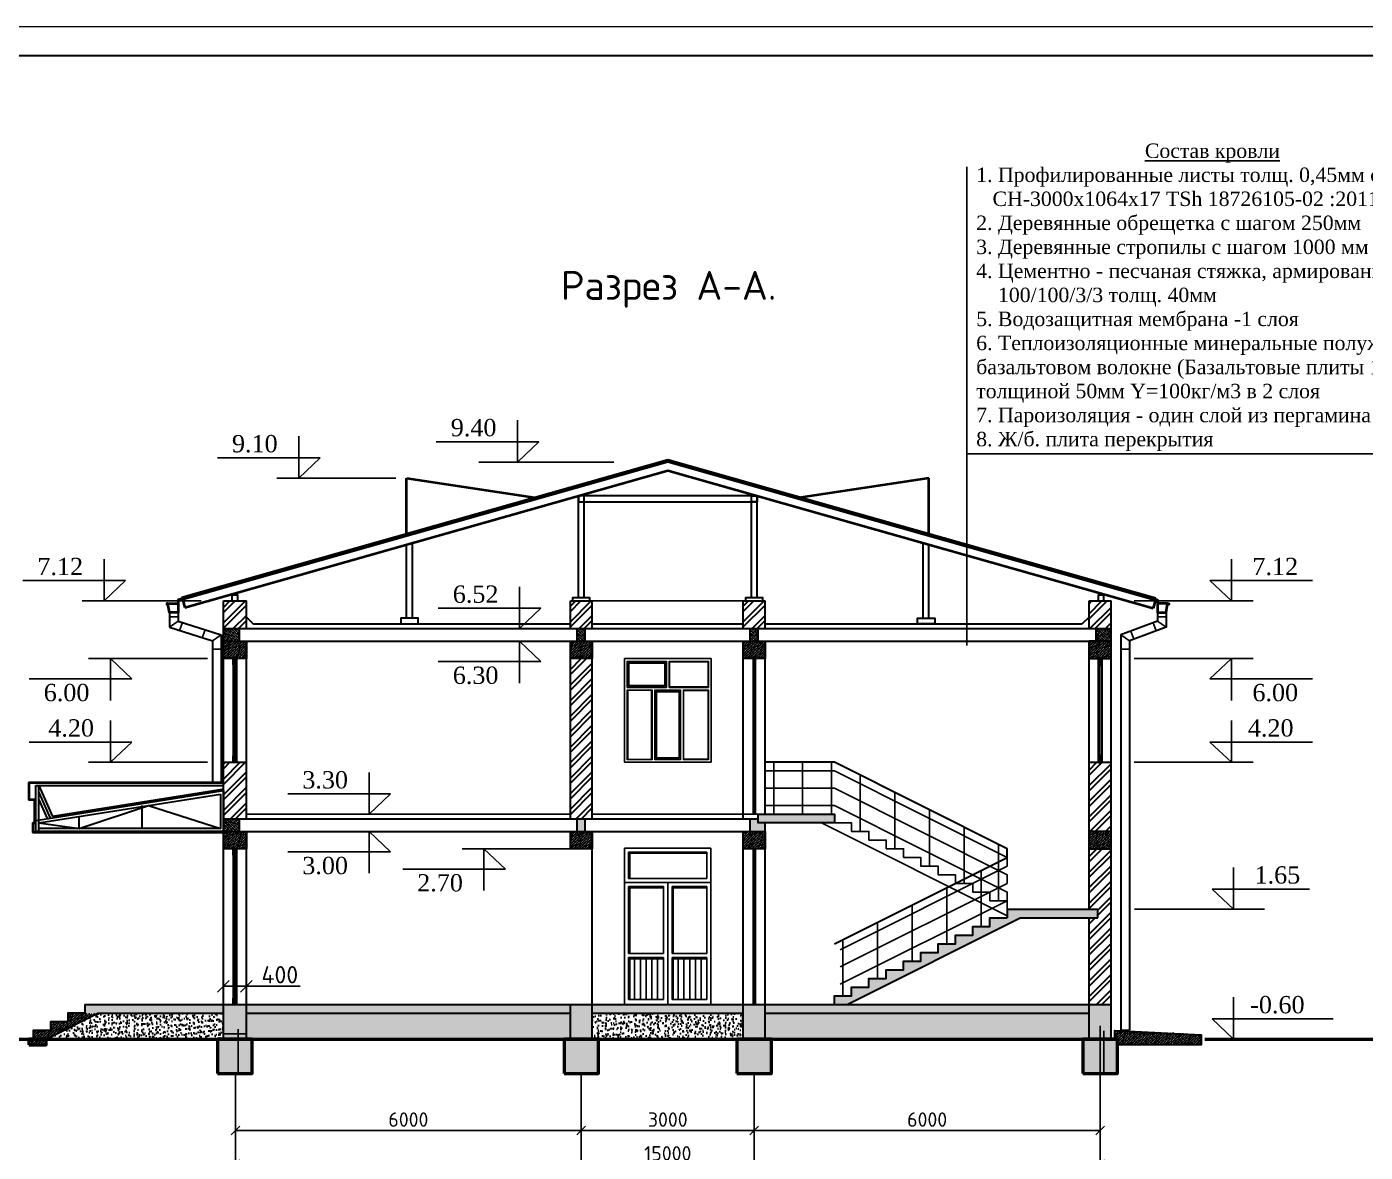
# Model space of a CAD drawing. Header units: millimetres. Extents: x 572274 to 2241483, y -888675 to -304135.
# Drawn here: x 666977 to 690197, y -528493 to -508972 of the extents above; entities that cross this region are included whole.
import ezdxf

# ---------------------------------------------------------------- set-up
doc = ezdxf.new("R2010")
doc.units = ezdxf.units.MM
for name, color, linetype, lineweight in [('Размерная Размерная', 176, 'Continuous', 15), ('стены', 250, 'Continuous', 30), ('Ф А С А Д', 250, 'Continuous', 18)]:
    doc.layers.add(name, color=color, linetype=linetype, lineweight=lineweight)
doc.styles.add('Arial 3.', font='arial.ttf')
doc.styles.get("Standard").update_dxf_attribs({"font": 'isocpeur.ttf'})
doc.styles.add('WMF-Times New Roman2', font='times.ttf')
doc.dimstyles.new('100', dxfattribs={"dimscale": 100, "dimtxt": 2.5, "dimasz": 1.5, "dimexe": 1, "dimexo": 0.625, "dimtad": 1, "dimdec": 0, "dimdsep": 46, "dimtxsty": 'Standard', "dimblk": 'OBLIQUE', "dimcen": 1.5, "dimadec": 0, "dimazin": 0, "dimtfac": 1, "dimtdec": 0, "dimtmove": 2, "dimatfit": 3, "dimldrblk": 'OBLIQUE', "dimfxl": 1.25, "dimtolj": 1, "dimtzin": 0, "dimarcsym": 0})
doc.dimstyles.new('ISO-25$0', dxfattribs={"dimtxt": 300, "dimasz": 200, "dimexe": 100, "dimexo": 300, "dimgap": 50, "dimtad": 1, "dimdec": 0, "dimtxsty": 'Standard', "dimblk": 'OBLIQUE', "dimcen": 250, "dimdle": 150, "dimadec": 0, "dimazin": 0, "dimtfac": 1, "dimtdec": 0, "dimtmove": 0, "dimatfit": 3, "dimldrblk": 'OBLIQUE', "dimfxl": 1.25, "dimarcsym": 0})
pattern_1 = [(50, (-444144.64, 146089.81), (182.184669, -15.939086), [19.05, -209.55]), (355, (-444144.64, 146089.81), (-35.243421, 191.056845), [15.24, -167.640584]), (100.451445, (-444129.46, 146088.48), (146.941247, 175.117752), [16.19001, -178.090245]), (46.1842, (-444144.64, 146140.61), (271.07904, -42.042328), [28.575, -314.325]), (96.635558, (-444122.05, 146137.1), (237.404134, 247.426125), [24.285023, -267.13561]), (351.18415, (-444144.64, 146140.6), (237.404134, 247.426125), [22.859967, -251.45973]), (21, (-444119.24, 146127.91), (151.614391, -102.265198), [19.05, -209.55]), (326, (-444119.24, 146127.91), (61.802028, 184.187966), [15.24, -167.64]), (71.451445, (-444106.6, 146119.39), (213.41642, 81.92277), [16.19001, -178.089938]), (37.5, (-444144.64, 146089.81), (3.0886033, 84.555039), [0, -165.608, 0, -170.18, 0, -168.275]), (7.5, (-444144.64, 146089.81), (66.8196625, 100.180575), [0, -97.028, 0, -161.798, 0, -64.135]), (327.5, (-444201.28, 146089.81), (135.590595, -5.728744), [0, -63.5, 0, -198.12, 0, -262.89]), (317.5, (-444226.68, 146089.81), (148.129181, 25.426491), [0, -82.55, 0, -131.572, 0, -186.69])]
pattern_2 = [(45, (-444144.64, 146089.812), (16.8379802, 61.7392608), [79.375, -15.875, 0, -15.875])]
pattern_3 = [(45, (-444144.64, 149389.812), (16.8379802, 61.7392608), [79.375, -15.875, 0, -15.875])]

# ---------------------------------------------------------------- blocks, each defined once
blk = doc.blocks.new('sdfsf')
at = {"layer": 'Размерная Размерная', "color": 0, "lineweight": 18}
for p, q in [((764772, -698957), (764772, -699457)), ((765500, -699457), (765500, -699002)), ((765545, -699457), (765545, -699002)), ((764817, -699457), (765500, -699457)), ((764817, -699502), (765254, -699502)), ((765254, -699502), (765254, -700712)), ((765299, -699502), (765299, -700712)), ((765299, -699502), (765746, -699502)), ((765545, -699457), (766228, -699457)), ((765746, -699502), (765746, -700712)), ((765791, -699502), (765791, -700712)), ((765791, -699502), (766228, -699502))]:
    blk.add_line(p, q, dxfattribs=at)
for points in [[(764772, -698957), (766273, -698957), (766273, -700757), (764772, -700757)], [(764817, -699002), (765500, -699002), (765500, -699457), (764817, -699457)], [(764839, -699024), (765478, -699024), (765478, -699435), (764839, -699435)], [(765299, -699502), (765746, -699502), (765746, -700712), (765299, -700712)], [(765321, -699524), (765724, -699524), (765724, -700690), (765321, -700690)]]:
    blk.add_lwpolyline(points, close=True, dxfattribs=at)
for points in [[(764817, -699457), (764817, -699002), (765500, -699002)], [(765545, -699002), (766228, -699002), (766228, -699457)], [(765254, -700712), (764817, -700712), (764817, -699502)], [(766228, -699502), (766228, -700712), (765791, -700712)], [(765746, -700712), (765299, -700712)]]:
    blk.add_lwpolyline(points, dxfattribs=at)
at = {"layer": 'стены', "color": 0, "linetype": 'ByBlock', "lineweight": -2, "ltscale": 3}
for p, q in [((764772, -698957), (766273, -698957)), ((764772, -700757), (764772, -698957)), ((764772, -698957), (766273, -698957)), ((764772, -700757), (764772, -698957)), ((766273, -700757), (766273, -698957)), ((766273, -700757), (766273, -698957)), ((764772, -700757), (766273, -700757)), ((764772, -700757), (766273, -700757))]:
    blk.add_line(p, q, dxfattribs=at)
at = {"layer": 'Ф А С А Д', "color": 5, "lineweight": 18}
for points in [[(764851, -699036), (765466, -699036), (765466, -699423), (764851, -699423)], [(765557, -699014), (766216, -699014), (766216, -699445), (765557, -699445)], [(765242, -699514), (764829, -699514), (764829, -700700), (765242, -700700)], [(765333, -699536), (765712, -699536), (765712, -700678), (765333, -700678)], [(765803, -699514), (766216, -699514), (766216, -700700), (765803, -700700)]]:
    blk.add_lwpolyline(points, close=True, dxfattribs=at)
blk = doc.blocks.new('_Oblique')
at = {"color": 0, "linetype": 'ByBlock', "lineweight": -2}
blk.add_line((-0.5, -0.5), (0.5, 0.5), dxfattribs=at)
blk = doc.blocks.new('*D255')
at = {"color": 0, "lineweight": -2, "transparency": 16777216}
for p, q in [((670597, -527192), (670597, -528214)), ((676597, -527192), (676597, -528214)), ((676597, -528114), (670597, -528114))]:
    blk.add_line(p, q, dxfattribs=at)
at = {"layer": 'Defpoints', "color": 0, "lineweight": 25, "transparency": 16777216}
for p in [(670597, -527129), (676597, -527129), (670597, -528114)]:
    blk.add_point(p, dxfattribs=at)
at = {"color": 0, "lineweight": -2, "transparency": 16777216, "xscale": 150, "yscale": 150, "zscale": 150, "rotation": 180}
blk.add_blockref('_Oblique', (670597, -528114), dxfattribs=at)
at = {"color": 0, "lineweight": -2, "transparency": 16777216, "xscale": 150, "yscale": 150, "zscale": 150}
blk.add_blockref('_Oblique', (676597, -528114), dxfattribs=at)
at = {"color": 0, "transparency": 16777216, "insert": (673597, -527926), "char_height": 250, "attachment_point": 5}
blk.add_mtext('\\A1;6000', dxfattribs=at)
blk = doc.blocks.new('*D256')
at = {"color": 0, "lineweight": -2, "transparency": 16777216}
for p, q in [((676597, -527192), (676597, -528214)), ((679597, -527192), (679597, -528214)), ((676597, -528114), (679597, -528114))]:
    blk.add_line(p, q, dxfattribs=at)
at = {"layer": 'Defpoints', "color": 0, "lineweight": 25, "transparency": 16777216}
for p in [(676597, -527129), (679597, -527129), (679597, -528114)]:
    blk.add_point(p, dxfattribs=at)
at = {"color": 0, "lineweight": -2, "transparency": 16777216, "xscale": 150, "yscale": 150, "zscale": 150, "rotation": 180}
blk.add_blockref('_Oblique', (676597, -528114), dxfattribs=at)
at = {"color": 0, "lineweight": -2, "transparency": 16777216, "xscale": 150, "yscale": 150, "zscale": 150}
blk.add_blockref('_Oblique', (679597, -528114), dxfattribs=at)
at = {"color": 0, "transparency": 16777216, "insert": (678097, -527926), "char_height": 250, "attachment_point": 5}
blk.add_mtext('\\A1;3000', dxfattribs=at)
blk = doc.blocks.new('*D193')
at = {"color": 0, "lineweight": -2, "transparency": 16777216}
for p, q in [((679597, -527192), (679597, -528214)), ((685597, -527192), (685597, -528214)), ((679597, -528114), (685597, -528114))]:
    blk.add_line(p, q, dxfattribs=at)
at = {"layer": 'Defpoints', "color": 0, "lineweight": 25, "transparency": 16777216}
for p in [(679597, -527129), (685597, -527129), (685597, -528114)]:
    blk.add_point(p, dxfattribs=at)
at = {"color": 0, "lineweight": -2, "transparency": 16777216, "xscale": 150, "yscale": 150, "zscale": 150, "rotation": 180}
blk.add_blockref('_Oblique', (679597, -528114), dxfattribs=at)
at = {"color": 0, "lineweight": -2, "transparency": 16777216, "xscale": 150, "yscale": 150, "zscale": 150}
blk.add_blockref('_Oblique', (685597, -528114), dxfattribs=at)
at = {"color": 0, "transparency": 16777216, "insert": (682597, -527926), "char_height": 250, "attachment_point": 5}
blk.add_mtext('\\A1;6000', dxfattribs=at)
blk = doc.blocks.new('*D194')
at = {"color": 0, "lineweight": -2, "transparency": 16777216}
for p, q in [((670597, -527192), (670597, -528800)), ((685597, -527192), (685597, -528800)), ((670597, -528700), (685597, -528700))]:
    blk.add_line(p, q, dxfattribs=at)
at = {"layer": 'Defpoints', "color": 0, "lineweight": 25, "transparency": 16777216}
for p in [(670597, -527129), (685597, -527129), (685597, -528700)]:
    blk.add_point(p, dxfattribs=at)
at = {"color": 0, "lineweight": -2, "transparency": 16777216, "xscale": 150, "yscale": 150, "zscale": 150, "rotation": 180}
blk.add_blockref('_Oblique', (670597, -528700), dxfattribs=at)
at = {"color": 0, "lineweight": -2, "transparency": 16777216, "xscale": 150, "yscale": 150, "zscale": 150}
blk.add_blockref('_Oblique', (685597, -528700), dxfattribs=at)
at = {"color": 0, "transparency": 16777216, "insert": (678097, -528512), "char_height": 250, "attachment_point": 5}
blk.add_mtext('\\A1;15000', dxfattribs=at)
blk = doc.blocks.new('*D303')
at = {"color": 0, "lineweight": -2, "transparency": 16777216}
for p, q in [((670387, -525614), (670387, -525514)), ((670387, -525614), (670937, -525614)), ((670787, -525614), (670787, -525514)), ((670787, -525614), (671717, -525614))]:
    blk.add_line(p, q, dxfattribs=at)
at = {"layer": 'Defpoints', "color": 0, "lineweight": 25, "transparency": 16777216}
for p in [(670387, -525614), (670387, -525929), (670787, -525929)]:
    blk.add_point(p, dxfattribs=at)
at = {"color": 0, "lineweight": -2, "transparency": 16777216, "xscale": 200, "yscale": 200, "zscale": 200, "rotation": 180}
blk.add_blockref('_Oblique', (670387, -525614), dxfattribs=at)
at = {"color": 0, "lineweight": -2, "transparency": 16777216, "xscale": 200, "yscale": 200, "zscale": 200}
blk.add_blockref('_Oblique', (670787, -525614), dxfattribs=at)
at = {"color": 0, "lineweight": 25, "transparency": 16777216, "insert": (671367, -525414), "char_height": 300, "attachment_point": 5}
blk.add_mtext('400', dxfattribs=at)

msp = doc.modelspace()

# ---------------------------------------------------------------- hatches: boundary and pattern name
at = {"layer": 'стены'}
h = msp.add_hatch(dxfattribs=at)
h.set_pattern_fill('ANSI32', color=256, scale=20, style=0)
h.set_pattern_definition([(45, (-459274.64, 146089.81), (-134.703842, 134.703842), []), (45, (-459184.84, 146089.81), (-134.703842, 134.703842), [])])
h.paths.add_polyline_path([(670786.778, -518929.496), (670386.778, -518929.496), (670386.778, -519409.496), (670786.778, -519409.496)])
h = msp.add_hatch(dxfattribs=at)
h.set_pattern_fill('ANSI32', color=256, scale=20, style=0)
h.set_pattern_definition([(45, (-453274.64, 146089.81), (-134.703842, 134.703842), []), (45, (-453184.84, 146089.81), (-134.703842, 134.703842), [])])
h.paths.add_polyline_path([(676786.778, -518929.496), (676406.778, -518929.496), (676406.778, -519409.496), (676786.778, -519409.496)])
h = msp.add_hatch(dxfattribs=at)
h.set_pattern_fill('ANSI32', color=256, scale=20, style=0)
h.set_pattern_definition([(45, (-450274.64, 146089.81), (-134.703842, 134.703842), []), (45, (-450184.84, 146089.81), (-134.703842, 134.703842), [])])
h.paths.add_polyline_path([(679786.778, -518929.496), (679406.778, -518929.496), (679406.778, -519409.496), (679786.778, -519409.496)])
h = msp.add_hatch(dxfattribs=at)
h.set_pattern_fill('ANSI32', color=256, scale=20, style=0)
h.set_pattern_definition([(45, (-444144.64, 146089.81), (-134.703842, 134.703842), []), (45, (-444054.84, 146089.81), (-134.703842, 134.703842), [])])
h.paths.add_polyline_path([(685786.778, -518929.496), (685406.778, -518929.496), (685406.778, -519409.496), (685786.778, -519409.496)])
h = msp.add_hatch(dxfattribs=at)
h.set_pattern_fill('ANSI36', color=0, scale=10, angle=90, style=0)
h.set_pattern_definition([(135, (-444144.64, 149389.812), (-61.7392608, 16.8379802), [79.375, -15.875, 0, -15.875])])
h.paths.add_polyline_path([(670666.778, -519409.496), (670386.778, -519409.496), (670386.778, -519629.496), (670666.778, -519629.496)])
h = msp.add_hatch(dxfattribs=at)
h.set_pattern_fill('ANSI36', color=0, scale=10, angle=90, style=0)
h.set_pattern_definition([(135, (-437894.64, 149389.812), (-61.7392608, 16.8379802), [79.375, -15.875, 0, -15.875])])
h.paths.add_polyline_path([(676666.778, -519409.496), (676526.778, -519409.496), (676526.778, -519629.496), (676666.778, -519629.496)])
h = msp.add_hatch(dxfattribs=at)
h.set_pattern_fill('ANSI36', color=0, scale=10, angle=90, style=0)
h.set_pattern_definition([(135, (-434894.64, 149389.812), (-61.7392608, 16.8379802), [79.375, -15.875, 0, -15.875])])
h.paths.add_polyline_path([(679666.778, -519409.496), (679526.778, -519409.496), (679526.778, -519629.496), (679666.778, -519629.496)])
h = msp.add_hatch(dxfattribs=at)
h.set_pattern_fill('ANSI36', color=0, scale=10, angle=90, style=0)
h.set_pattern_definition([(135, (-428894.64, 149389.812), (-61.7392608, 16.8379802), [79.375, -15.875, 0, -15.875])])
h.paths.add_polyline_path([(685786.778, -519409.496), (685526.778, -519409.496), (685526.778, -519629.496), (685786.778, -519629.496)])
h = msp.add_hatch(dxfattribs=at)
h.set_pattern_fill('ANSI36', color=0, scale=10, style=0)
h.set_pattern_definition(pattern_3)
h.paths.add_polyline_path([(670386.778, -519629.496), (670786.778, -519629.496), (670786.778, -519929.496), (670386.778, -519929.496)])
h = msp.add_hatch(dxfattribs=at)
h.set_pattern_fill('ANSI36', color=0, scale=10, style=0)
h.set_pattern_definition([(45, (-438144.64, 149389.812), (16.8379802, 61.7392608), [79.375, -15.875, 0, -15.875])])
h.paths.add_polyline_path([(676406.778, -519629.496), (676786.778, -519629.496), (676786.778, -519929.496), (676406.778, -519929.496)])
h = msp.add_hatch(dxfattribs=at)
h.set_pattern_fill('ANSI36', color=0, scale=10, style=0)
h.set_pattern_definition([(45, (-435144.64, 149389.812), (16.8379802, 61.7392608), [79.375, -15.875, 0, -15.875])])
h.paths.add_polyline_path([(679406.778, -519629.496), (679786.778, -519629.496), (679786.778, -519929.496), (679406.778, -519929.496)])
h = msp.add_hatch(dxfattribs=at)
h.set_pattern_fill('ANSI36', color=0, scale=10, style=0)
h.set_pattern_definition(pattern_3)
h.paths.add_polyline_path([(685786.778, -519629.496), (685406.778, -519629.496), (685406.778, -519929.496), (685786.778, -519929.496)])
h = msp.add_hatch(dxfattribs=at)
h.set_pattern_fill('ANSI32', color=256, scale=20, style=0)
h.set_pattern_definition([(45, (-453274.64, 142569.81), (-134.703842, 134.703842), []), (45, (-453184.84, 142569.81), (-134.703842, 134.703842), [])])
h.paths.add_polyline_path([(676786.778, -519929.496), (676406.778, -519929.496), (676406.778, -522709.496), (676786.778, -522709.496)])
h = msp.add_hatch(dxfattribs=at)
h.set_pattern_fill('ANSI32', color=256, scale=20, style=0)
h.set_pattern_definition([(45, (-459274.64, 142569.81), (-134.703842, 134.703842), []), (45, (-459184.84, 142569.81), (-134.703842, 134.703842), [])])
h.paths.add_polyline_path([(670786.778, -521729.496), (670386.778, -521729.496), (670386.778, -522709.496), (670786.778, -522709.496)])
h = msp.add_hatch(dxfattribs=at)
h.set_pattern_fill('ANSI32', color=256, scale=20, style=0)
h.set_pattern_definition([(45, (-444144.64, 142569.81), (-134.703842, 134.703842), []), (45, (-444054.84, 142569.81), (-134.703842, 134.703842), [])])
h.paths.add_polyline_path([(685786.778, -521729.496), (685406.778, -521729.496), (685406.778, -522929.496), (685786.778, -522929.496)])
h = msp.add_hatch(dxfattribs=at)
h.set_pattern_fill('ANSI36', color=0, scale=10, style=0)
h.set_pattern_definition(pattern_2)
h.paths.add_polyline_path([(680986.778, -522629.496), (679666.778, -522629.496), (679666.778, -522779.496), (680986.778, -522779.496)])
h.paths.add_polyline_path([(679786.778, -522779.496), (679666.778, -522779.496), (679666.778, -522709.496), (679526.778, -522709.496), (679526.778, -522929.496), (679786.778, -522929.496)])
h.paths.add_polyline_path([(676666.778, -522709.496), (676526.778, -522709.496), (676526.778, -522929.496), (676666.778, -522929.496)])
h = msp.add_hatch(dxfattribs=at)
h.set_pattern_fill('ANSI36', color=0, scale=10, angle=90, style=0)
h.set_pattern_definition([(135, (-444144.64, 146089.812), (-61.7392608, 16.8379802), [79.375, -15.875, 0, -15.875])])
h.paths.add_polyline_path([(670666.778, -522709.496), (670386.778, -522709.496), (670386.778, -522929.496), (670666.778, -522929.496)])
h = msp.add_hatch(dxfattribs=at)
h.set_pattern_fill('ANSI36', color=0, scale=10, style=0)
h.set_pattern_definition(pattern_2)
h.paths.add_polyline_path([(670386.778, -522929.496), (670786.778, -522929.496), (670786.778, -523229.496), (670386.778, -523229.496)])
h = msp.add_hatch(dxfattribs=at)
h.set_pattern_fill('ANSI36', color=0, scale=10, style=0)
h.set_pattern_definition([(45, (-438144.64, 146089.812), (16.8379802, 61.7392608), [79.375, -15.875, 0, -15.875])])
h.paths.add_polyline_path([(676406.778, -522929.496), (676786.778, -522929.496), (676786.778, -523229.496), (676406.778, -523229.496)])
h = msp.add_hatch(dxfattribs=at)
h.set_pattern_fill('ANSI36', color=0, scale=10, style=0)
h.set_pattern_definition([(45, (-435144.64, 146089.812), (16.8379802, 61.7392608), [79.375, -15.875, 0, -15.875])])
h.paths.add_polyline_path([(679406.778, -522929.496), (679786.778, -522929.496), (679786.778, -523229.496), (679406.778, -523229.496)])
h = msp.add_hatch(dxfattribs=at)
h.set_pattern_fill('ANSI36', color=0, scale=10, style=0)
h.set_pattern_definition(pattern_2)
h.paths.add_polyline_path([(685786.778, -522929.496), (685406.778, -522929.496), (685406.778, -523229.496), (685786.778, -523229.496)])
h = msp.add_hatch(dxfattribs=at)
h.set_pattern_fill('ANSI32', color=256, scale=20, style=0)
h.set_pattern_definition([(45, (-444144.64, 141069.81), (-134.703842, 134.703842), []), (45, (-444054.84, 141069.81), (-134.703842, 134.703842), [])])
h.paths.add_polyline_path([(685556.778, -524429.496), (685406.778, -524429.496), (685406.778, -525929.496), (685786.778, -525929.496), (685786.778, -523229.496), (685406.778, -523229.496), (685406.778, -524279.496), (685556.778, -524279.496)])
h = msp.add_hatch(dxfattribs=at)
h.set_pattern_fill('ANSI36', color=0, scale=10, style=0)
h.set_pattern_definition(pattern_2)
h.paths.add_polyline_path([(685556.778, -524279.496), (683986.778, -524279.496), (683986.778, -524429.496), (683686.778, -524429.496), (683686.778, -524579.496), (683386.778, -524579.496), (683386.778, -524729.496), (683086.778, -524729.496), (683086.778, -524879.496), (682786.778, -524879.496), (682786.778, -525029.496), (682486.778, -525029.496), (682486.778, -525179.496), (682186.778, -525179.496), (682186.778, -525329.496), (681886.778, -525329.496), (681886.778, -525479.496), (681586.778, -525479.496), (681586.778, -525629.496), (681286.778, -525629.496), (681286.778, -525779.496), (680986.778, -525779.496), (680986.778, -525929.496), (681210.384, -525929.496), (684210.384, -524429.496), (685556.778, -524429.496)])
h = msp.add_hatch(dxfattribs=at)
h.set_pattern_fill('ANSI36', color=0, scale=10, style=0)
h.set_pattern_definition([(45, (-444034.64, 146089.812), (16.8379802, 61.7392608), [79.375, -15.875, 0, -15.875])])
h.paths.add_polyline_path([(685786.778, -525929.496), (685406.778, -525929.496), (685406.778, -526529.496), (685786.778, -526529.496)])
h.paths.add_polyline_path([(685896.778, -526529.496), (685296.778, -526529.496), (685296.778, -527129.496), (685896.778, -527129.496)])
h.paths.add_polyline_path([(685406.778, -525929.496), (679786.778, -525929.496), (679786.778, -526079.496), (685406.778, -526079.496)])
h.paths.add_polyline_path([(679786.778, -525929.496), (679406.778, -525929.496), (679406.778, -526529.496), (679786.778, -526529.496)])
h.paths.add_polyline_path([(679896.778, -526529.496), (679296.778, -526529.496), (679296.778, -527129.496), (679896.778, -527129.496)])
h.paths.add_polyline_path([(679406.778, -525929.496), (676786.778, -525929.496), (676786.778, -526079.496), (679406.778, -526079.496)])
h.paths.add_polyline_path([(676786.778, -525929.496), (676406.778, -525929.496), (676406.778, -526529.496), (676786.778, -526529.496)])
h.paths.add_polyline_path([(676896.778, -526529.496), (676296.778, -526529.496), (676296.778, -527129.496), (676896.778, -527129.496)])
h.paths.add_polyline_path([(676406.778, -525929.496), (670786.778, -525929.496), (670786.778, -526079.496), (676406.778, -526079.496)])
h.paths.add_polyline_path([(670786.778, -525929.496), (670386.778, -525929.496), (670386.778, -526529.496), (670786.778, -526529.496)])
h.paths.add_polyline_path([(670886.778, -526529.496), (670286.778, -526529.496), (670286.778, -527129.496), (670886.778, -527129.496)])
h.paths.add_polyline_path([(667986.778, -525929.496), (667986.778, -526079.496), (670386.778, -526079.496), (670386.778, -525929.496)])
h = msp.add_hatch(dxfattribs=at)
h.set_pattern_fill('ANSI36', color=0, scale=10, style=0)
h.paths.add_polyline_path([(668210.384, -526079.496), (667686.778, -526079.496), (667686.778, -526229.496), (667386.778, -526229.496), (667386.778, -526379.496), (667086.778, -526379.496), (667086.778, -526529.496), (667310.384, -526529.496)])
h = msp.add_hatch(dxfattribs=at)
h.set_pattern_fill('AR-CONC', color=0, style=0)
h.set_pattern_definition([(50, (-444034.64, 146089.81), (182.184669, -15.939086), [19.05, -209.55]), (355, (-444034.64, 146089.81), (-35.243421, 191.056845), [15.24, -167.640584]), (100.451445, (-444019.46, 146088.48), (146.941247, 175.117752), [16.19001, -178.090245]), (46.1842, (-444034.64, 146140.61), (271.07904, -42.042328), [28.575, -314.325]), (96.635558, (-444012.05, 146137.1), (237.404134, 247.426125), [24.285023, -267.13561]), (351.18415, (-444034.64, 146140.6), (237.404134, 247.426125), [22.85997, -251.45973]), (21, (-444009.24, 146127.91), (151.614391, -102.265198), [19.05, -209.55]), (326, (-444009.24, 146127.91), (61.802028, 184.187966), [15.24, -167.64]), (71.451445, (-443996.6, 146119.39), (213.41642, 81.92277), [16.19001, -178.089938]), (37.5, (-444034.64, 146089.81), (3.0886033, 84.555039), [0, -165.608, 0, -170.18, 0, -168.275]), (7.5, (-444034.64, 146089.81), (66.8196625, 100.180575), [0, -97.028, 0, -161.798, 0, -64.135]), (327.5, (-444091.28, 146089.81), (135.590595, -5.728744), [0, -63.5, 0, -198.12, 0, -262.89]), (317.5, (-444116.68, 146089.81), (148.129181, 25.426491), [0, -82.55, 0, -131.572, 0, -186.69])])
h.paths.add_polyline_path([(668210.384, -526079.496), (667310.384, -526529.496), (670386.778, -526529.496), (670386.778, -526079.496)])
h = msp.add_hatch(dxfattribs=at)
h.set_pattern_fill('AR-CONC', color=0, style=0)
h.set_pattern_definition(pattern_1)
h.paths.add_polyline_path([(676406.778, -526079.496), (670786.778, -526079.496), (670786.778, -526529.496), (670896.778, -526529.496), (676406.778, -526529.496)])
h = msp.add_hatch(dxfattribs=at)
h.set_pattern_fill('AR-CONC', color=0, style=0)
h.set_pattern_definition(pattern_1)
h.paths.add_polyline_path([(679406.778, -526079.496), (676786.778, -526079.496), (676786.778, -526529.496), (678086.697, -526529.496), (679406.778, -526529.496)])
h = msp.add_hatch(dxfattribs=at)
h.set_pattern_fill('AR-CONC', color=0, style=0)
h.set_pattern_definition(pattern_1)
h.paths.add_polyline_path([(685406.778, -526079.496), (679786.778, -526079.496), (679786.778, -526529.496), (679896.778, -526529.496), (685406.778, -526529.496)])
h = msp.add_hatch(dxfattribs=at)
h.set_pattern_fill('ANSI36', color=0, scale=10, style=0)
h.set_pattern_definition([(45, (-444209.64, 146089.812), (16.8379802, 61.7392608), [79.375, -15.875, 0, -15.875])])
h.paths.add_polyline_path([(687351.778, -526529.496), (687351.778, -526454.496), (685851.778, -526379.496), (685851.778, -526529.496), (685896.778, -526529.496), (685896.778, -526629.496), (687351.778, -526629.496)])
h = msp.add_hatch(dxfattribs=at)
h.set_pattern_fill('ANSI36', color=0, scale=10, style=0)
h.paths.add_polyline_path([(667310.384, -526529.496), (667010.384, -526529.496), (667010.384, -526629.496), (667310.384, -526629.496)])

# ---------------------------------------------------------------- linework, layer by layer
at = {"color": 14, "lineweight": 40}
for p, q in [((669668.595, -518872.936), (678096.778, -516483.579)), ((678096.778, -516483.579), (686565.872, -518884.535)), ((673565.915, -516799.243), (675862.133, -517148.274)), ((673565.915, -517799.243), (673565.915, -516799.243)), ((682627.64, -516799.243), (680331.422, -517148.274)), ((682627.64, -517799.243), (682627.64, -516799.243)), ((669426.559, -518972.528), (669600.891, -518972.528)), ((686766.997, -518972.528), (686592.665, -518972.528))]:
    msp.add_line(p, q, dxfattribs=at)
at = {"color": 34, "lineweight": 40, "true_color": 0x9d5210}
for p, q in [((669676.778, -518901.799), (678096.778, -516514.761)), ((678096.778, -516514.761), (686557.69, -518913.397)), ((669717.69, -519046.112), (678096.778, -516670.673)), ((678096.778, -516670.673), (686516.778, -519057.71)), ((669676.778, -518901.799), (669717.69, -519046.112)), ((686557.69, -518913.397), (686516.778, -519057.71))]:
    msp.add_line(p, q, dxfattribs=at)
for p, q in [((674821.308, -516520.673), (677159.715, -516520.673)), ((673379.347, -516799.243), (671314.445, -516799.243)), ((670003.72, -518929.496), (667938.818, -518929.496)), ((676786.778, -518929.496), (679406.778, -518929.496)), ((686189.835, -518929.496), (688254.738, -518929.496)), ((670113.72, -519929.496), (668048.818, -519929.496)), ((686189.835, -519929.496), (688254.738, -519929.496)), ((670113.72, -521729.496), (668048.818, -521729.496)), ((679936.778, -522629.496), (679936.778, -521729.496)), ((680436.778, -522629.496), (680436.778, -521729.496)), ((680936.778, -522629.496), (680936.778, -521729.496)), ((686189.835, -521729.496), (688254.738, -521729.496)), ((681436.778, -522929.496), (681436.778, -521954.496)), ((682036.778, -523229.496), (682036.778, -522254.496)), ((670786.778, -522629.496), (676406.778, -522629.496)), ((676786.778, -522629.496), (679666.778, -522629.496)), ((682636.778, -523529.496), (682636.778, -522554.496)), ((680763.171, -522779.496), (683986.778, -524391.299)), ((683236.778, -523829.496), (683236.778, -522854.496)), ((676592.914, -523229.496), (674528.012, -523229.496)), ((677346.59, -523215.989), (677346.59, -525915.989)), ((677346.59, -523215.989), (677346.59, -525915.989)), ((678846.966, -523215.989), (677346.59, -523215.989)), ((677416.59, -523285.989), (677416.59, -523745.989)), ((678776.966, -523285.989), (677416.59, -523285.989)), ((678776.966, -523285.989), (678776.966, -523745.989)), ((678846.966, -523215.989), (678846.966, -525915.989)), ((678846.966, -523215.989), (678846.966, -525915.989)), ((683836.778, -524129.496), (683836.778, -523154.496)), ((683536.778, -524579.496), (683536.778, -523604.496)), ((677416.59, -523745.989), (678776.966, -523745.989)), ((677416.59, -523885.989), (677416.59, -525045.989)), ((678776.966, -523885.989), (678776.966, -525045.989)), ((682936.778, -524879.496), (682936.778, -523904.496)), ((682336.778, -525179.496), (682336.778, -524204.496)), ((683986.778, -524279.496), (683986.778, -524129.496)), ((686191.835, -524279.496), (688450.926, -524279.496)), ((681736.778, -525479.496), (681736.778, -524504.496)), ((681136.778, -525779.496), (681136.778, -524804.496)), ((677416.59, -525045.989), (678021.59, -525045.989)), ((677416.59, -525115.989), (677416.59, -525845.989)), ((677416.59, -525115.989), (678021.59, -525115.989)), ((678171.59, -525045.989), (678776.966, -525045.989)), ((678171.59, -525115.989), (678776.966, -525115.989)), ((678276.966, -525115.989), (678276.966, -525845.989)), ((678376.966, -525115.989), (678376.966, -525845.989)), ((678476.966, -525115.989), (678476.966, -525845.989)), ((678576.966, -525115.989), (678576.966, -525845.989)), ((678676.966, -525115.989), (678676.966, -525845.989)), ((678776.966, -525115.989), (678776.966, -525845.989)), ((677416.59, -525845.989), (678021.59, -525845.989)), ((678171.59, -525845.989), (678776.966, -525845.989)), ((670596.778, -527129.496), (670596.778, -528901.38)), ((676596.778, -527129.496), (676596.778, -528901.38)), ((679596.778, -527129.496), (679596.778, -528901.38)), ((685596.778, -527129.496), (685596.778, -528901.38))]:
    msp.add_line(p, q)
at = {"color": 34, "lineweight": 30, "true_color": 0x9d5210}
for p, q in [((676546.778, -518879.496), (676546.778, -517110.092)), ((679646.778, -517110.092), (676546.778, -517110.092)), ((676646.778, -518879.496), (676646.778, -517081.742)), ((679546.778, -518879.496), (679546.778, -517081.742)), ((679646.778, -518879.496), (679646.778, -517110.092)), ((676546.778, -517210.092), (679646.778, -517210.092)), ((673565.915, -519229.496), (673565.915, -517955.155)), ((673665.915, -519229.496), (673665.915, -517926.805)), ((682527.64, -519229.496), (682527.64, -517926.805)), ((682627.64, -519229.496), (682627.64, -517955.155)), ((670786.778, -519211.221), (670905.053, -519329.496)), ((670905.053, -519329.496), (676406.778, -519329.496)), ((676786.778, -519329.496), (679406.778, -519329.496)), ((679786.778, -519329.496), (685288.502, -519329.496)), ((685406.778, -519211.221), (685288.502, -519329.496))]:
    msp.add_line(p, q, dxfattribs=at)
at = {"lineweight": 30}
for p, q in [((670386.778, -526529.496), (670386.778, -518929.496)), ((670386.778, -518929.496), (670786.778, -518929.496)), ((670786.778, -519409.496), (670786.778, -518929.496)), ((676406.778, -519409.496), (676406.778, -518929.496)), ((676406.778, -518929.496), (676786.778, -518929.496)), ((676786.778, -519409.496), (676786.778, -518929.496)), ((679406.778, -519409.496), (679406.778, -518929.496)), ((679406.778, -518929.496), (679786.778, -518929.496)), ((679786.778, -519409.496), (679786.778, -518929.496)), ((685406.778, -519409.496), (685406.778, -518929.496)), ((685406.778, -518929.496), (685786.778, -518929.496)), ((685786.778, -526529.496), (685786.778, -518929.496)), ((670386.778, -519409.496), (685786.778, -519409.496)), ((670666.778, -519629.496), (670666.778, -519409.496)), ((676526.778, -519629.496), (676526.778, -519409.496)), ((676666.778, -519629.496), (676666.778, -519409.496)), ((679526.778, -519629.496), (679526.778, -519409.496)), ((679666.778, -519629.496), (679666.778, -519409.496)), ((685526.778, -519629.496), (685526.778, -519409.496)), ((670386.778, -519629.496), (685786.778, -519629.496)), ((670786.778, -522709.496), (670786.778, -519629.496)), ((676406.778, -522709.496), (676406.778, -519629.496)), ((676786.778, -522709.496), (676786.778, -519629.496)), ((679406.778, -522709.496), (679406.778, -519629.496)), ((679786.778, -522629.496), (679786.778, -519629.496)), ((685406.778, -524279.496), (685406.778, -519629.496)), ((670386.778, -521729.496), (670786.778, -521729.496)), ((685406.778, -521729.496), (685786.778, -521729.496)), ((667136.778, -522929.496), (667136.778, -522129.496)), ((667136.778, -522129.496), (670386.778, -522129.496)), ((667186.778, -522929.496), (667186.778, -522129.496)), ((667186.778, -522254.275), (667380.871, -522698.061)), ((667186.778, -522379.054), (667329.84, -522706.161)), ((667886.778, -522879.496), (667886.778, -522668.385)), ((668976.778, -522879.496), (668976.778, -522477.908)), ((670386.778, -522709.496), (679666.778, -522709.496)), ((670666.778, -522929.496), (670666.778, -522709.496)), ((676526.778, -522929.496), (676526.778, -522709.496)), ((676666.778, -522929.496), (676666.778, -522709.496)), ((679526.778, -522929.496), (679526.778, -522709.496)), ((679786.778, -522929.496), (679786.778, -522779.496)), ((670386.778, -522929.496), (679786.778, -522929.496)), ((670786.778, -526529.496), (670786.778, -522929.496)), ((676406.778, -523229.496), (676406.778, -522929.496)), ((676786.778, -526529.496), (676786.778, -522929.496)), ((679406.778, -526529.496), (679406.778, -522929.496)), ((679786.778, -526529.496), (679786.778, -522929.496)), ((683986.778, -524279.496), (683986.778, -524429.496)), ((683986.778, -524279.496), (685556.778, -524279.496)), ((685556.778, -524429.496), (685556.778, -524279.496)), ((681210.384, -525929.496), (684210.384, -524429.496)), ((684210.384, -524429.496), (685556.778, -524429.496)), ((685406.778, -526529.496), (685406.778, -524429.496)), ((667986.778, -525929.496), (685786.778, -525929.496)), ((676406.778, -526529.496), (676406.778, -525929.496)), ((667310.384, -526529.496), (668210.384, -526079.496)), ((668210.384, -526079.496), (670386.778, -526079.496)), ((670786.778, -526079.496), (676406.778, -526079.496)), ((676786.778, -526079.496), (679406.778, -526079.496)), ((679786.778, -526079.496), (685406.778, -526079.496))]:
    msp.add_line(p, q, dxfattribs=at)
at = {"color": 14, "lineweight": 30}
for p, q in [((669450.891, -519131.771), (669450.891, -519385.818)), ((669600.891, -519131.771), (669600.891, -519281.771)), ((669450.891, -519385.818), (670198.984, -519624.468)), ((669600.891, -519281.771), (670348.984, -519520.421)), ((670198.984, -519624.468), (670198.984, -522079.496)), ((670348.984, -519520.421), (670348.984, -522079.496)), ((667186.778, -522129.496), (667422.423, -522668.291)), ((685954.571, -526373.385), (686104.571, -526373.385))]:
    msp.add_line(p, q, dxfattribs=at)
at = {"color": 14}
for p, q in [((669600.891, -519206.771), (669450.891, -519206.771)), ((669600.891, -519281.771), (669450.891, -519385.818)), ((669679.568, -519306.87), (669628.813, -519442.577)), ((670072.725, -519432.291), (670021.97, -519567.998)), ((686515.221, -519310.735), (686567.766, -519451.231)), ((686592.665, -519206.771), (686742.665, -519206.771)), ((686592.665, -519281.771), (686742.665, -519385.818)), ((670348.984, -519520.421), (670198.984, -519624.468)), ((685954.571, -519520.421), (686104.571, -519624.468)), ((686128.226, -519455.473), (686180.772, -519595.968)), ((670198.984, -519768.049), (670348.984, -519768.049)), ((686104.571, -519768.049), (685954.571, -519768.049))]:
    msp.add_line(p, q, dxfattribs=at)
at = {"color": 150, "lineweight": 40}
for p, q in [((670562.131, -519929.496), (670562.131, -521729.496)), ((670612.131, -519929.496), (670612.131, -521729.496)), ((685571.778, -519929.496), (685571.778, -521729.496)), ((685621.778, -519929.496), (685621.778, -521729.496)), ((670562.131, -523229.496), (670562.131, -525929.496)), ((670612.131, -523229.496), (670612.131, -525929.496))]:
    msp.add_line(p, q, dxfattribs=at)
at = {"color": 16, "lineweight": 60, "true_color": 0x6b0b0c}
for p, q in [((679596.778, -519929.496), (679596.778, -522629.496)), ((679596.778, -523229.496), (679596.778, -525929.496))]:
    msp.add_line(p, q, dxfattribs=at)
at = {"lineweight": 25}
for p, q in [((670641.778, -527129.496), (670641.778, -526358.918)), ((685596.778, -527129.496), (685596.778, -526298.277)), ((685661.778, -527129.496), (685661.778, -526385.087)), ((670386.778, -526439.339), (670786.778, -526439.339))]:
    msp.add_line(p, q, dxfattribs=at)
at = {"lineweight": 20}
msp.add_lwpolyline([(653772.765, -538671.626), (695772.765, -538671.626), (695772.765, -508971.626), (653772.765, -508971.626)], close=True, dxfattribs=at)
at = {"lineweight": 30}
for points in [[(655772.765, -509471.626), (695272.765, -509471.626), (695272.765, -538171.626), (655772.765, -538171.626)], [(676786.778, -519629.496), (676786.778, -519929.496), (676406.778, -519929.496), (676406.778, -519629.496)], [(679786.778, -519629.496), (679786.778, -519929.496), (679406.778, -519929.496), (679406.778, -519629.496)], [(670386.778, -522220.933), (670386.778, -522929.496), (667136.778, -522929.496), (667136.778, -522736.806)], [(679666.778, -522629.496), (680986.778, -522629.496), (680986.778, -522779.496), (679666.778, -522779.496)], [(676786.778, -522929.496), (676786.778, -523229.496), (676406.778, -523229.496), (676406.778, -522929.496)], [(679786.778, -522929.496), (679786.778, -523229.496), (679406.778, -523229.496), (679406.778, -522929.496)], [(685406.778, -522929.496), (685406.778, -523229.496), (685786.778, -523229.496), (685786.778, -522929.496)]]:
    msp.add_lwpolyline(points, close=True, dxfattribs=at)
at = {"color": 34, "lineweight": 30, "true_color": 0x9d5210}
for points in [[(676546.778, -517210.092), (676646.778, -517210.092), (676646.778, -517110.092), (676546.778, -517110.092)], [(679646.778, -517210.092), (679546.778, -517210.092), (679546.778, -517110.092), (679646.778, -517110.092)], [(670536.778, -518929.496), (670636.778, -518929.496), (670636.778, -518829.496), (670536.778, -518829.496)], [(676446.778, -518929.496), (676746.778, -518929.496), (676746.778, -518879.496), (676446.778, -518879.496)], [(679446.778, -518929.496), (679746.778, -518929.496), (679746.778, -518879.496), (679446.778, -518879.496)], [(685561.778, -518929.496), (685661.778, -518929.496), (685661.778, -518829.496), (685561.778, -518829.496)], [(673465.915, -519329.496), (673765.915, -519329.496), (673765.915, -519229.496), (673465.915, -519229.496)], [(682727.64, -519329.496), (682427.64, -519329.496), (682427.64, -519229.496), (682727.64, -519229.496)]]:
    msp.add_lwpolyline(points, close=True, dxfattribs=at)
at = {"color": 14, "lineweight": 40}
for points in [[(670273.862, -518714.785), (669600.891, -518911.304), (669600.891, -519131.771), (669454.085, -519131.771), (669426.559, -518972.528), (669405.954, -518972.528), (669405.954, -518989.809), (669419.672, -518989.809)], [(685951.442, -518728.069), (686590.395, -518909.732), (686592.665, -519131.771), (686742.665, -519131.771), (686766.997, -518972.528), (686787.601, -518972.528), (686787.601, -518989.809), (686773.883, -518989.809)]]:
    msp.add_lwpolyline(points, dxfattribs=at)
at = {"color": 14, "lineweight": 30}
for points in [[(686592.665, -519131.771), (686592.665, -519281.771), (685954.571, -519520.421), (685954.571, -526373.385)], [(686742.665, -519131.771), (686742.665, -519385.818), (686104.571, -519624.468), (686104.571, -526373.385)], [(670366.778, -522200.933), (667422.423, -522668.291)]]:
    msp.add_lwpolyline(points, dxfattribs=at)
at = {"lineweight": 30}
for points in [[(670386.778, -519629.496), (670786.778, -519629.496), (670786.778, -519929.496), (670386.778, -519929.496)], [(685786.778, -519629.496), (685406.778, -519629.496), (685406.778, -519929.496), (685786.778, -519929.496)], [(680986.778, -524879.496), (683986.778, -523379.496), (683986.778, -523229.496), (680986.778, -521729.496), (679786.778, -521729.496)], [(670336.778, -522279.496), (670336.778, -522879.496), (667186.778, -522879.496), (667186.778, -522779.496), (670336.778, -522279.496)], [(667186.778, -522779.496), (667886.778, -522879.496), (669086.778, -522477.908), (670336.778, -522879.496)], [(670386.778, -523229.496), (670386.778, -522929.496)], [(670386.778, -522929.496), (670786.778, -522929.496), (670786.778, -523229.496), (670386.778, -523229.496)], [(680986.778, -525929.496), (680986.778, -525779.496), (681286.778, -525779.496), (681286.778, -525629.496), (681586.778, -525629.496), (681586.778, -525479.496), (681886.778, -525479.496), (681886.778, -525329.496), (682186.778, -525329.496), (682186.778, -525179.496), (682486.778, -525179.496), (682486.778, -525029.496), (682786.778, -525029.496), (682786.778, -524879.496), (683086.778, -524879.496), (683086.778, -524729.496), (683386.778, -524729.496), (683386.778, -524579.496), (683686.778, -524579.496), (683686.778, -524429.496), (683986.778, -524429.496)], [(667986.778, -525929.496), (667986.778, -526079.496), (667686.778, -526079.496), (667686.778, -526229.496), (667386.778, -526229.496), (667386.778, -526379.496), (667086.778, -526379.496), (667086.778, -526529.496)], [(685851.778, -526529.496), (685851.778, -526379.496), (687351.778, -526454.496), (687351.778, -526529.496), (687351.778, -526629.496), (685896.778, -526629.496), (685896.778, -526529.496), (685851.778, -526529.496), (685851.778, -526379.496)]]:
    msp.add_lwpolyline(points, dxfattribs=at)
at = {"color": 150, "lineweight": 40}
for points in [[(670562.131, -519929.496), (670612.131, -519929.496), (670612.131, -520038.982), (670562.131, -520038.982)], [(685621.778, -519929.496), (685571.778, -519929.496), (685571.778, -520038.982), (685621.778, -520038.982)], [(670562.131, -521620.009), (670612.131, -521620.009), (670612.131, -521729.496), (670562.131, -521729.496)], [(685621.778, -521620.009), (685571.778, -521620.009), (685571.778, -521729.496), (685621.778, -521729.496)], [(670562.131, -523229.496), (670612.131, -523229.496), (670612.131, -523338.982), (670562.131, -523338.982)], [(670562.131, -525820.009), (670612.131, -525820.009), (670612.131, -525929.496), (670562.131, -525929.496)]]:
    msp.add_lwpolyline(points, close=True, dxfattribs=at)
for points in [[(681086.778, -524979.496), (683986.778, -523529.496), (683986.778, -523379.496), (680986.778, -521879.496), (679786.778, -521879.496)], [(681086.778, -525279.496), (683986.778, -523829.496), (683986.778, -523679.496), (680986.778, -522179.496), (679786.778, -522179.496)], [(681086.778, -525579.496), (683986.778, -524129.496), (683986.778, -523979.496), (680986.778, -522479.496), (679786.778, -522479.496)], [(680986.778, -522629.496), (680986.778, -522779.496), (681286.778, -522779.496), (681286.778, -522929.496), (681586.778, -522929.496), (681586.778, -523079.496), (681886.778, -523079.496), (681886.778, -523229.496), (682186.778, -523229.496), (682186.778, -523379.496), (682486.778, -523379.496), (682486.778, -523529.496), (682786.778, -523529.496), (682786.778, -523679.496), (683086.778, -523679.496), (683086.778, -523829.496), (683386.778, -523829.496), (683386.778, -523979.496), (683686.778, -523979.496), (683686.778, -524129.496), (683986.778, -524129.496)], [(678021.59, -525135.989), (677436.59, -525135.989), (677436.59, -525845.989)], [(678776.59, -525135.989), (678191.59, -525135.989), (678191.59, -525845.989)]]:
    msp.add_lwpolyline(points)
at = {"color": 175, "lineweight": 40, "true_color": 0x2f43b1}
msp.add_lwpolyline([(670386.778, -522949.496), (667086.778, -522949.496), (667086.778, -522779.496), (667116.778, -522779.496), (667116.778, -522379.496), (667016.778, -522379.496), (667016.778, -522079.496), (670386.778, -522079.496)], dxfattribs=at)
at = {"color": 5}
for points in [[(678776.966, -523305.989), (677436.59, -523305.989), (677436.59, -523745.989)], [(678021.59, -523905.989), (677436.59, -523905.989), (677436.59, -525045.989)], [(678776.59, -523905.989), (678191.59, -523905.989), (678191.59, -525045.989)]]:
    msp.add_lwpolyline(points, dxfattribs=at)
at = {"layer": 'стены', "color": 0, "linetype": 'ByBlock', "lineweight": -2, "ltscale": 3}
for p, q in [((683287.113, -519702.354), (683287.113, -511399.632)), ((675489.67, -516520.673), (675489.67, -515794.986)), ((671693.967, -516799.243), (671693.967, -516073.556)), ((674080.706, -516169.009), (675861.177, -516169.009)), ((675489.67, -516520.673), (675861.177, -516169.009)), ((683287.113, -516377.517), (693651.564, -516377.517)), ((670285.004, -516447.58), (672065.475, -516447.58)), ((671693.967, -516799.243), (672065.475, -516447.58)), ((668318.34, -518929.496), (668318.34, -518203.809)), ((687875.215, -518929.496), (687875.215, -518203.809)), ((666909.377, -518577.832), (668689.848, -518577.832)), ((668318.34, -518929.496), (668689.848, -518577.832)), ((675524.776, -519409.496), (675524.776, -518683.809)), ((689284.179, -518577.832), (687503.708, -518577.832)), ((687875.215, -518929.496), (687503.708, -518577.832)), ((674115.812, -519057.832), (675896.283, -519057.832)), ((675524.776, -519409.496), (675896.283, -519057.832)), ((675524.776, -519629.496), (675524.776, -520355.182)), ((675524.776, -519629.496), (675896.283, -519981.159)), ((668428.34, -519929.496), (668428.34, -520655.182)), ((668428.34, -519929.496), (668799.848, -520281.159)), ((674115.812, -519981.159), (675896.283, -519981.159)), ((687875.215, -519929.496), (687503.708, -520281.159)), ((687875.215, -519929.496), (687875.215, -520655.182)), ((667019.377, -520281.159), (668799.848, -520281.159)), ((689284.179, -520281.159), (687503.708, -520281.159)), ((668428.34, -521729.496), (668428.34, -521003.809)), ((687875.215, -521729.496), (687875.215, -521003.809)), ((667019.377, -521377.832), (668799.848, -521377.832)), ((668428.34, -521729.496), (668799.848, -521377.832)), ((689284.179, -521377.832), (687503.708, -521377.832)), ((687875.215, -521729.496), (687503.708, -521377.832)), ((672913.933, -522629.496), (672913.933, -521903.809)), ((671504.969, -522277.832), (673285.44, -522277.832)), ((672913.933, -522629.496), (673285.44, -522277.832)), ((672913.933, -522929.496), (672913.933, -523655.182)), ((672913.933, -522929.496), (673285.44, -523281.159)), ((671504.969, -523281.159), (673285.44, -523281.159)), ((674907.534, -523229.496), (674907.534, -523955.182)), ((674907.534, -523229.496), (675279.041, -523581.159)), ((673498.57, -523581.159), (675279.041, -523581.159)), ((687912.109, -524279.496), (687912.109, -523553.809)), ((677346.59, -523815.989), (678846.966, -523815.989)), ((678096.59, -523815.989), (678096.778, -525915.989)), ((677416.59, -523885.989), (678021.59, -523885.989)), ((678021.59, -523885.989), (678021.59, -525045.989)), ((678171.59, -523885.989), (678171.59, -525045.989)), ((678171.59, -523885.989), (678776.966, -523885.989)), ((689232.186, -523927.832), (687540.602, -523927.832)), ((687912.109, -524279.496), (687540.602, -523927.832)), ((677521.59, -525115.989), (677521.59, -525845.989)), ((677621.59, -525115.989), (677621.59, -525845.989)), ((677721.59, -525115.989), (677721.59, -525845.989)), ((677821.59, -525115.989), (677821.59, -525845.989)), ((677921.59, -525115.989), (677921.59, -525845.989)), ((678021.59, -525115.989), (678021.59, -525845.989)), ((678171.59, -525115.989), (678171.59, -525845.989)), ((687912.109, -526529.496), (687912.109, -525803.809)), ((689638.477, -526177.832), (687540.602, -526177.832)), ((687912.109, -526529.496), (687540.602, -526177.832))]:
    msp.add_line(p, q, dxfattribs=at)
at = {"layer": 'стены', "color": 0, "linetype": 'ByBlock', "lineweight": 50, "ltscale": 3}
for p, q in [((657296.801, -526529.496), (685896.778, -526529.496)), ((687416.778, -526529.496), (694208.349, -526529.496))]:
    msp.add_line(p, q, dxfattribs=at)
for points in [[(667010.384, -526629.496), (667310.384, -526629.496), (667310.384, -526529.496), (667010.384, -526529.496)], [(670286.778, -527129.496), (670886.778, -527129.496), (670886.778, -526529.496), (670286.778, -526529.496)], [(676296.778, -527129.496), (676896.778, -527129.496), (676896.778, -526529.496), (676296.778, -526529.496)], [(679296.778, -527129.496), (679896.778, -527129.496), (679896.778, -526529.496), (679296.778, -526529.496)], [(685296.778, -527129.496), (685896.778, -527129.496), (685896.778, -526529.496), (685296.778, -526529.496)]]:
    msp.add_lwpolyline(points, close=True, dxfattribs=at)

# ---------------------------------------------------------------- block references
msp.add_blockref('sdfsf', (-87425.705, 179027.451))

# ---------------------------------------------------------------- texts
at = {"color": 0, "linetype": 'ByBlock', "insert": (683447.872, -510996.651), "char_height": 250, "width": 10946.60964, "attachment_point": 1, "style": 'Arial 3.'}
msp.add_mtext('{\\fTimes New Roman|b0|i0|c204|p18;                               \\LСостав кровли\\l\\P1. Профилированные листы толщ. 0,45мм с полимерным покрытием \\P   СН-3000х1064х17 ТSh 18726105-02 :2011 \\P2. Деревянные обрещетка с шагом 250мм\\P3. Деревянные стропилы с шагом 1000 мм \\P4. Цементно - песчаная стяжка, армированная сеткой \\P    100/100/3/3 толщ. 40мм\\P5. Водозащитная мембрана -1 слоя\\P6. \\C256;Теплоизоляционные минеральные полужесткие плиты на базальтовом волокне (Базальтовые плиты 1200х600*50мм) толщиной 50мм \\fTimes New Roman|b0|i0|c0|p18;Y\\fTimes New Roman|b0|i0|c204|p18;=100кг/м3 в 2 слоя\\C0;      \\P7. Пароизоляция - один слой из пергамина\\P8. Ж/б. плита перекрытия}', dxfattribs=at)
at = {"color": 0, "linetype": 'ByBlock', "lineweight": 18, "insert": (678110.274, -513525.778), "char_height": 500, "width": 17458.30877, "attachment_point": 5}
msp.add_mtext('Разрез А-А.', dxfattribs=at)
at = {"layer": 'стены', "color": 0, "linetype": 'ByBlock', "lineweight": -2, "ltscale": 3, "char_height": 300, "attachment_point": 5, "style": 'WMF-Times New Roman2'}
for s, insert in [('9.40', (674728.727, -515927.277)), ('9.10', (670933.024, -516205.848)), ('{\\fTimes New Roman|b0|i0|c161|p18;7.}12', (667557.397, -518336.101)), ('{\\fTimes New Roman|b0|i0|c161|p18;7.}12', (688636.158, -518336.101)), ('{\\fTimes New Roman|b0|i0|c161|p18;6.}52', (674763.833, -518816.101)), ('6.30', (674763.833, -520222.891)), ('6.00', (667667.397, -520522.891)), ('6.00', (688636.158, -520522.891)), ('4.20', (667746.591, -521136.101)), ('4.20', (688556.964, -521136.101)), ('3.30', (672152.99, -522036.101)), ('3.00', (672152.99, -523522.891)), ('1.65', (688673.052, -523686.101)), ('2.70', (674146.591, -523822.891)), ('-0.60', (688673.052, -525936.101))]:
    msp.add_mtext(s, dxfattribs=dict(at, insert=insert))

# ---------------------------------------------------------------- dimensions: what is measured, and where the dimension line sits
at = {"lineweight": 25}
dim = msp.add_linear_dim(base=(670386.778, -525613.963), p1=(670786.778, -525929.496), p2=(670386.778, -525929.496), dimstyle='ISO-25$0', override={"dimfxl": 0.2, "dimfxlon": 1, "dimarcsym": 2}, dxfattribs=at)
dim.commit()
dim.dimension.update_dxf_attribs({"geometry": '*D303', "text_midpoint": (671366.778, -525613.963), "dimtype": 160})
for base, p1, p2, picture, middle in [((670596.778, -528113.502), (676596.778, -527129.496), (670596.778, -527129.496), '*D255', (673596.778, -527926.002)), ((685596.778, -528699.546), (670596.778, -527129.496), (685596.778, -527129.496), '*D194', (678096.778, -528512.046)), ((679596.778, -528113.502), (676596.778, -527129.496), (679596.778, -527129.496), '*D256', (678096.778, -527926.002)), ((685596.778, -528113.502), (679596.778, -527129.496), (685596.778, -527129.496), '*D193', (682596.778, -527926.002))]:
    dim = msp.add_linear_dim(base=base, p1=p1, p2=p2, dimstyle='100', override={"dimfxl": 1.25, "dimfxlon": 0})
    dim.commit()
    dim.dimension.update_dxf_attribs({"geometry": picture, "text_midpoint": middle})

doc.saveas('drawing.dxf')
